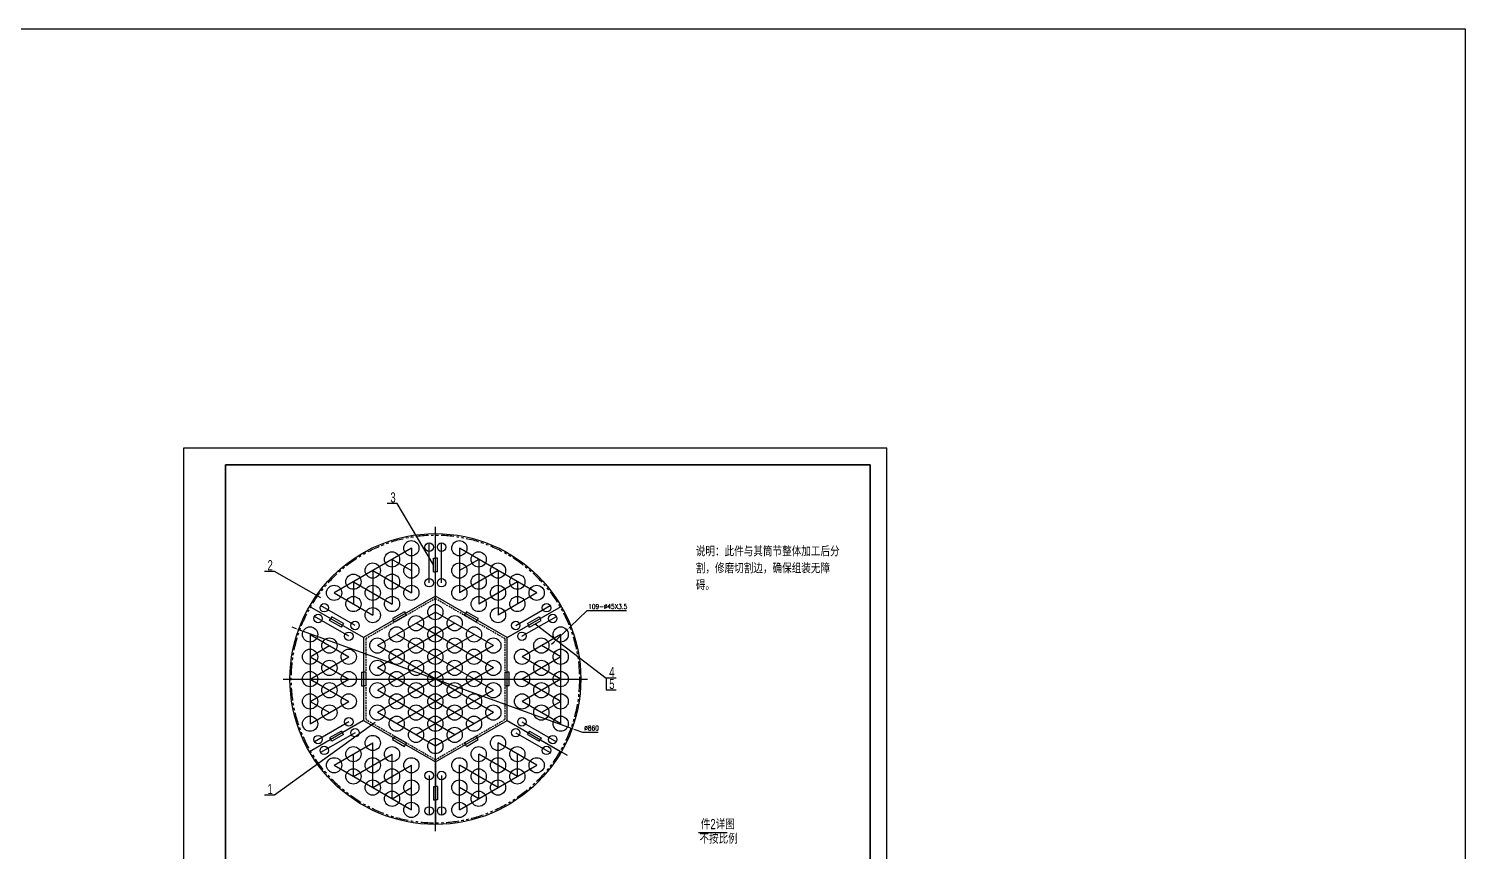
# Model space of a CAD drawing. Header units: millimetres. Extents: x 174648 to 205929, y -160248 to -145891.
# Drawn here: x 184503 to 188752, y -148323 to -145891 of the extents above; entities that cross this region are included whole.
import ezdxf

# ---------------------------------------------------------------- set-up
doc = ezdxf.new("R2010")
doc.units = ezdxf.units.MM
doc.linetypes.add('DASHED', pattern=[0.75, 0.5, -0.25])
doc.linetypes.add('PHANTOM', pattern=[2.5, 1.25, -0.25, 0.25, -0.25, 0.25, -0.25])
for name, color, linetype in [('1', 1, 'Continuous'), ('4虚线层', 6, 'DASHED'), ('9双点划线层', 6, 'PHANTOM')]:
    doc.layers.add(name, color=color, linetype=linetype)
doc.layers.add('图层1', color=4, linetype='Continuous', lineweight=35)
doc.styles.add('TH_GBDIM', font='romans.shx', dxfattribs={"width": 0.8, "bigfont": 'gbcbig.shx'})
doc.styles.add('样式 3.5', font='roms.shx', dxfattribs={"width": 0.7, "height": 3.5, "bigfont": 'hztxt.shx'})
doc.dimstyles.new('TH_GBDIM', dxfattribs={"dimtxt": 3.5, "dimasz": 2.5, "dimexe": 2, "dimexo": 0, "dimgap": 1.5, "dimtad": 1, "dimdec": 1, "dimzin": 0, "dimdsep": 46, "dimtxsty": 'TH_GBDIM', "dimcen": 2.5, "dimclrd": 130, "dimclre": 130, "dimclrt": 3, "dimadec": 0, "dimazin": 0, "dimtfac": 0.714286, "dimtdec": 1, "dimtmove": 0, "dimatfit": 3, "dimfxl": 0, "dimtzin": 0, "dimlwd": -1, "dimlwe": -1, "dimarcsym": 0})

# ---------------------------------------------------------------- blocks, each defined once
blk = doc.blocks.new('*D322')
at = {"color": 130, "linetype": 'Continuous', "transparency": 16777216}
for p, q in [((186154, -147612.6), (186104.2, -147659.7)), ((186271.5, -147612.6), (186154, -147612.6)), ((186064.2, -147697.6), (186097, -147666.6)), ((186056.9, -147704.5), (186049.7, -147711.4))]:
    blk.add_line(p, q, dxfattribs=at)
at = {"color": 130, "transparency": 16777216}
for points in [[(186103.1, -147658.5), (186105.4, -147661), (186097, -147666.6)], [(186055.8, -147703.3), (186058.1, -147705.7), (186064.2, -147697.6)]]:
    blk.add_solid(points, dxfattribs=at)
at = {"layer": 'Defpoints', "color": 0, "transparency": 16777216}
for p in [(186097, -147666.6), (186064.2, -147697.6)]:
    blk.add_point(p, dxfattribs=at)
at = {"color": 3, "transparency": 16777216, "insert": (186215.8, -147599.6), "char_height": 14, "attachment_point": 5, "style": 'TH_GBDIM', "bg_fill": 3, "box_fill_scale": 1.1, "bg_fill_color": 256, "bg_fill_true_color": 13158600, "bg_fill_transparency": 0}
blk.add_mtext('{109-%%c45X3.5}{}{}', dxfattribs=at)
blk = doc.blocks.new('*D323')
at = {"color": 130, "linetype": 'Continuous', "transparency": 16777216}
for p, q in [((185292.3, -147664.4), (185282.9, -147661)), ((185301.7, -147667.8), (186110.4, -147960.4)), ((186142.4, -147972), (186119.8, -147963.8)), ((186187.3, -147972), (186142.4, -147972))]:
    blk.add_line(p, q, dxfattribs=at)
at = {"color": 130, "transparency": 16777216}
for points in [[(185292.9, -147662.8), (185291.7, -147666), (185301.7, -147667.8)], [(186120.4, -147962.3), (186119.2, -147965.4), (186110.4, -147960.4)]]:
    blk.add_solid(points, dxfattribs=at)
at = {"layer": 'Defpoints', "color": 0, "transparency": 16777216}
for p in [(185301.7, -147667.8), (186110.4, -147960.4)]:
    blk.add_point(p, dxfattribs=at)
at = {"color": 3, "transparency": 16777216, "insert": (186167.8, -147959), "char_height": 14, "attachment_point": 5, "style": 'TH_GBDIM', "bg_fill": 3, "box_fill_scale": 1.1, "bg_fill_color": 256, "bg_fill_true_color": 13158600, "bg_fill_transparency": 0}
blk.add_mtext('∅860', dxfattribs=at)

msp = doc.modelspace()

# ---------------------------------------------------------------- linework, layer by layer
at = {"color": 7, "linetype": 'Continuous'}
for p, q in [((184961.9, -147130.8), (187040.9, -147130.8)), ((184961.9, -150071.1), (184961.9, -147130.8)), ((187040.9, -150071.1), (187040.9, -147130.8))]:
    msp.add_line(p, q, dxfattribs=at)
for p, q in [((185593.5, -147295.3), (185563.8, -147295.3)), ((185700, -147476.6), (185593.5, -147295.3)), ((185706, -147569.1), (185706, -147384.1)), ((185230.2, -147495.8), (185200.5, -147495.8)), ((185367.4, -147574), (185230.2, -147495.8)), ((185700, -147496.6), (185700, -147456.6)), ((185700, -147456.6), (185706, -147456.6)), ((185700, -147496.6), (185706, -147496.6)), ((185712, -147456.6), (185706, -147456.6)), ((185712, -147496.6), (185706, -147496.6)), ((185712, -147496.6), (185712, -147456.6)), ((185706, -147569.1), (185493.9, -147691.6)), ((185918.2, -147691.6), (185706, -147569.1)), ((185493.9, -147691.6), (185333.7, -147599.1)), ((185614.3, -147615.2), (185579.6, -147635.2)), ((185614.3, -147615.2), (185617.3, -147620.4)), ((185620.3, -147625.6), (185617.3, -147620.4)), ((185791.8, -147625.6), (185794.8, -147620.4)), ((185797.8, -147615.2), (185794.8, -147620.4)), ((185832.5, -147635.2), (185797.8, -147615.2)), ((185918.2, -147691.6), (186078.4, -147599.1)), ((185399.4, -147630.2), (185396.4, -147635.4)), ((186012.6, -147630.2), (186015.6, -147635.4)), ((185493.9, -147691.6), (185493.9, -147936.6)), ((185918.2, -147936.6), (185918.2, -147691.6)), ((185528.2, -147942.3), (185230.2, -148157.6)), ((185493.9, -147936.6), (185333.7, -148029.1)), ((185493.9, -147936.6), (185706, -148059.1)), ((185706, -148059.1), (185918.2, -147936.6)), ((185918.2, -147936.6), (186078.4, -148029.1)), ((185620.3, -148002.7), (185617.3, -148007.9)), ((185791.8, -148002.7), (185794.8, -148007.9)), ((185614.3, -148013.1), (185617.3, -148007.9)), ((185797.8, -148013.1), (185794.8, -148007.9)), ((185706, -148059.1), (185706, -148244.1)), ((185700, -148131.6), (185700, -148171.6)), ((185700, -148131.6), (185706, -148131.6)), ((185712, -148131.6), (185706, -148131.6)), ((185712, -148131.6), (185712, -148171.6)), ((185230.2, -148157.6), (185200.5, -148157.6)), ((185700, -148171.6), (185706, -148171.6)), ((185712, -148171.6), (185706, -148171.6)), ((186484.4, -148267.6), (186568.6, -148267.6))]:
    msp.add_line(p, q)
at = {"color": 1, "ltscale": 1.5}
for p, q in [((185706, -148264.1), (185706, -147364.1)), ((185687.5, -147529.1), (185687.5, -147411.6)), ((185724.5, -147529.1), (185724.5, -147411.6)), ((185922.6, -147689.1), (186078.4, -147599.1)), ((185256, -147814.1), (186156, -147814.1)), ((185922.6, -147939.1), (186095.8, -148039.1)), ((185687.5, -148099.1), (185687.5, -148216.6)), ((185724.5, -148099.1), (185724.5, -148216.6))]:
    msp.add_line(p, q, dxfattribs=at)
for centre, radius in [((185706, -147814.1), 430), ((185687.5, -147424.1), 12.5), ((185724.5, -147424.1), 12.5), ((185687.5, -147529.1), 12.5), ((185724.5, -147529.1), 12.5), ((185377.5, -147603.1), 12.5), ((185377.5, -148025.1), 12.5), ((186034.5, -148025.1), 12.5), ((185687.5, -148099.1), 12.5), ((185724.5, -148099.1), 12.5), ((185687.5, -148204.1), 12.5), ((185724.5, -148204.1), 12.5)]:
    msp.add_circle(centre, radius)
at = {"layer": '1'}
for p, q in [((185635.1, -147427.2), (185406.5, -147559.2)), ((185635.1, -147427.2), (185635.1, -147559.2)), ((185777, -147427.2), (185777, -147559.2)), ((186005.6, -147559.2), (185777, -147427.2)), ((185520.8, -147493.2), (185520.8, -147625.2)), ((185520.8, -147493.2), (185635.1, -147559.2)), ((185577.9, -147460.2), (185577.9, -147592.2)), ((185577.9, -147460.2), (185635.1, -147493.2)), ((185834.2, -147460.2), (185777, -147493.2)), ((185891.3, -147493.2), (185777, -147559.2)), ((185834.2, -147460.2), (185834.2, -147592.2)), ((185891.3, -147493.2), (185891.3, -147625.2)), ((185463.6, -147526.2), (185577.9, -147592.2)), ((185463.6, -147526.2), (185463.6, -147592.2)), ((185948.5, -147526.2), (185834.2, -147592.2)), ((185948.5, -147526.2), (185948.5, -147592.2)), ((185406.5, -147559.2), (185520.8, -147625.2)), ((186005.6, -147559.2), (185891.3, -147625.2)), ((185406.5, -148069), (185520.8, -148003)), ((185520.8, -148135), (185520.8, -148003)), ((186005.6, -148069), (185891.3, -148003)), ((185891.3, -148135), (185891.3, -148003)), ((185463.6, -148102), (185577.9, -148036)), ((185463.6, -148102), (185463.6, -148036)), ((185577.9, -148168), (185577.9, -148036)), ((185834.2, -148168), (185834.2, -148036)), ((185948.5, -148102), (185834.2, -148036)), ((185948.5, -148102), (185948.5, -148036)), ((185406.5, -148069), (185635.1, -148201)), ((185520.8, -148135), (185635.1, -148069)), ((185635.1, -148201), (185635.1, -148069)), ((185777, -148201), (185777, -148069)), ((185891.3, -148135), (185777, -148069)), ((185777, -148201), (186005.6, -148069)), ((185577.9, -148168), (185635.1, -148135)), ((185834.2, -148168), (185777, -148135))]:
    msp.add_line(p, q, dxfattribs=at)
for centre in [(185635.1, -147427.2), (185777, -147427.2), (185577.9, -147460.2), (185834.2, -147460.2), (185520.8, -147493.2), (185635.1, -147493.2), (185777, -147493.2), (185891.3, -147493.2), (185406.5, -147559.2), (185463.6, -147526.2), (185520.8, -147559.2), (185577.9, -147526.2), (185635.1, -147559.2), (185777, -147559.2), (185834.2, -147526.2), (185891.3, -147559.2), (185948.5, -147526.2), (186005.6, -147559.2), (185463.6, -147592.2), (185577.9, -147592.2), (185834.2, -147592.2), (185948.5, -147592.2), (185706, -147616.1), (185406.5, -148069), (185463.6, -148036), (185520.8, -148069), (185577.9, -148036), (185635.1, -148069), (185777, -148069), (185834.2, -148036), (185891.3, -148069), (185948.5, -148036), (186005.6, -148069), (185463.6, -148102), (185577.9, -148102), (185834.2, -148102), (185948.5, -148102), (185520.8, -148135), (185635.1, -148135), (185777, -148135), (185891.3, -148135), (185577.9, -148168), (185834.2, -148168), (185635.1, -148201), (185777, -148201)]:
    msp.add_circle(centre, 22.5, dxfattribs=at)
at = {"layer": '9双点划线层', "ltscale": 30}
msp.add_circle((185706, -147814.1), 426, dxfattribs=at)
at = {"layer": '图层1'}
for p, q in [((186991.4, -147180.3), (185085.7, -147180.3)), ((185085.7, -147180.3), (185085.7, -150021.6)), ((186991.4, -150021.6), (186991.4, -147180.3)), ((186991.4, -150021.6), (186991.4, -147180.3))]:
    msp.add_line(p, q, dxfattribs=at)

# ---------------------------------------------------------------- texts
at = {"char_height": 30, "attachment_point": 1, "style": '样式 3.5'}
for s, insert, width in [('3', (185573, -147261.9), 32.852), ('说明：此件与其筒节整体加工后分割，修磨切割边，确保组装无障碍。', (186476.2, -147421.2), 431.821), ('2', (185209.7, -147462.4), 32.852), ('4', (186220.2, -147778.4), 32.852), ('5', (186220.2, -147813.5), 32.852), ('1', (185209.7, -148124.2), 32.852), ('件2详图', (186491, -148228), 314.203), ('不按比例', (186487, -148270.9), 314.203)]:
    msp.add_mtext(s, dxfattribs=dict(at, insert=insert, width=width))

# ---------------------------------------------------------------- next in the draw order: dimensions: what is measured, and where the dimension line sits
dim = msp.add_diameter_dim_2p(p1=(186064.2, -147697.6), p2=(186097, -147666.6), text='{109-%%c45X3.5}{}{}', dimstyle='TH_GBDIM', override={"dimscale": 4, "dimgap": 1.5, "dimtad": 1, "dimtih": 0, "dimtoh": 1, "dimdec": 0, "dimlfac": 1, "dimse1": 0, "dimse2": 0, "dimsd1": 0, "dimsd2": 0, "dimtix": 0, "dimtofl": 1, "dimatfit": 3, "dimtfill": 1})
dim.commit()
dim.dimension.update_dxf_attribs({"geometry": '*D322', "text_midpoint": (186215.8, -147612.6), "dimtype": 163})

# ---------------------------------------------------------------- next in the draw order: linework, layer by layer
msp.add_circle((186034.5, -147603.1), 12.5)

# ---------------------------------------------------------------- next in the draw order: dimensions: what is measured, and where the dimension line sits
dim = msp.add_diameter_dim_2p(p1=(185301.7, -147667.8), p2=(186110.4, -147960.4), dimstyle='TH_GBDIM', override={"dimscale": 4, "dimtoh": 1, "dimdec": 0, "dimtfill": 1})
dim.commit()
dim.dimension.update_dxf_attribs({"geometry": '*D323', "text_midpoint": (186167.8, -147959)})

# ---------------------------------------------------------------- next in the draw order: linework, layer by layer
at = {"color": 1, "ltscale": 1.5}
for p, q in [((185468.5, -147655.6), (185366.7, -147596.9)), ((185943.6, -147655.6), (186045.4, -147596.9)), ((185450, -147687.6), (185348.2, -147628.9)), ((185962.1, -147687.6), (186063.9, -147628.9)), ((185450, -147940.6), (185348.2, -147999.4)), ((185962.1, -147940.6), (186063.9, -147999.4)), ((185468.5, -147972.6), (185366.7, -148031.4)), ((185943.6, -147972.6), (186045.4, -148031.4))]:
    msp.add_line(p, q, dxfattribs=at)
for p, q in [((185393.4, -147640.6), (185396.4, -147635.4)), ((185428.1, -147660.6), (185393.4, -147640.6)), ((185434.1, -147650.2), (185399.4, -147630.2)), ((185428.1, -147660.6), (185431.1, -147655.4)), ((185434.1, -147650.2), (185431.1, -147655.4)), ((185579.6, -147635.2), (185582.6, -147640.4)), ((185585.6, -147645.6), (185582.6, -147640.4)), ((185620.3, -147625.6), (185585.6, -147645.6)), ((185826.5, -147645.6), (185791.8, -147625.6)), ((185826.5, -147645.6), (185829.5, -147640.4)), ((185832.5, -147635.2), (185829.5, -147640.4)), ((185978, -147650.2), (186012.6, -147630.2)), ((185978, -147650.2), (185981, -147655.4)), ((185984, -147660.6), (185981, -147655.4)), ((185984, -147660.6), (186018.6, -147640.6)), ((186001.3, -147650.6), (186211, -147811.8)), ((186018.6, -147640.6), (186015.6, -147635.4)), ((185487.9, -147794.1), (185487.9, -147834.1)), ((185487.9, -147794.1), (185493.9, -147794.1)), ((185499.9, -147794.1), (185493.9, -147794.1)), ((185499.9, -147794.1), (185499.9, -147834.1)), ((185912.2, -147834.1), (185912.2, -147794.1)), ((185912.2, -147794.1), (185918.2, -147794.1)), ((185924.2, -147794.1), (185918.2, -147794.1)), ((185924.2, -147834.1), (185924.2, -147794.1)), ((185487.9, -147834.1), (185493.9, -147834.1)), ((185499.9, -147834.1), (185493.9, -147834.1)), ((185912.2, -147834.1), (185918.2, -147834.1)), ((185924.2, -147834.1), (185918.2, -147834.1)), ((186240.7, -147811.8), (186211, -147811.8)), ((186211, -147811.8), (186211, -147846.9)), ((186240.7, -147846.9), (186211, -147846.9)), ((185428.1, -147967.7), (185393.4, -147987.7)), ((185393.4, -147987.7), (185396.4, -147992.9)), ((185399.4, -147998.1), (185396.4, -147992.9)), ((185434.1, -147978.1), (185399.4, -147998.1)), ((185428.1, -147967.7), (185431.1, -147972.9)), ((185434.1, -147978.1), (185431.1, -147972.9)), ((185579.6, -147993.1), (185582.6, -147987.9)), ((185579.6, -147993.1), (185614.3, -148013.1)), ((185585.6, -147982.7), (185582.6, -147987.9)), ((185585.6, -147982.7), (185620.3, -148002.7)), ((185791.8, -148002.7), (185826.5, -147982.7)), ((185797.8, -148013.1), (185832.5, -147993.1)), ((185826.5, -147982.7), (185829.5, -147987.9)), ((185832.5, -147993.1), (185829.5, -147987.9)), ((185978, -147978.1), (185981, -147972.9)), ((185978, -147978.1), (186012.6, -147998.1)), ((185984, -147967.7), (185981, -147972.9)), ((185984, -147967.7), (186018.6, -147987.7)), ((186012.6, -147998.1), (186015.6, -147992.9)), ((186018.6, -147987.7), (186015.6, -147992.9))]:
    msp.add_line(p, q)
msp.add_lwpolyline([(174647.7, -145891.1), (188751.7, -145891.1), (188751.7, -151223.5), (174647.7, -151223.5)], close=True)
for centre in [(185359, -147635.1), (186053, -147635.1), (185468.5, -147655.6), (185943.6, -147655.6), (185450, -147687.6), (185962.1, -147687.6), (185450, -147940.6), (185468.5, -147972.6), (185943.6, -147972.6), (185962.1, -147940.6), (185359, -147993.1), (186053, -147993.1)]:
    msp.add_circle(centre, 12.5)
at = {"layer": '1'}
for p, q in [((185706, -147616.1), (185534.6, -147715.1)), ((185877.5, -147715.1), (185706, -147616.1)), ((185763.2, -147649.1), (185534.6, -147781.1)), ((185877.5, -147781.1), (185648.9, -147649.1)), ((185335.5, -147682.1), (185449.8, -147748.1)), ((185335.5, -147682.1), (185335.5, -147946.1)), ((185820.4, -147682.1), (185534.6, -147847.1)), ((185877.5, -147847.1), (185591.7, -147682.1)), ((186076.6, -147682.1), (185962.3, -147748.1)), ((186076.6, -147946.1), (186076.6, -147682.1)), ((185335.5, -147748.1), (185392.7, -147715.1)), ((185335.5, -147748.1), (185449.8, -147814.1)), ((185335.5, -147814.1), (185449.8, -147748.1)), ((185877.5, -147913.1), (185534.6, -147715.1)), ((185877.5, -147715.1), (185534.6, -147913.1)), ((186076.6, -147748.1), (185962.3, -147814.1)), ((186076.6, -147814.1), (185962.3, -147748.1)), ((186076.6, -147748.1), (186019.4, -147715.1)), ((185820.4, -147946.1), (185534.6, -147781.1)), ((185877.5, -147781.1), (185591.7, -147946.1)), ((185335.5, -147880.1), (185449.8, -147814.1)), ((185335.5, -147814.1), (185449.8, -147880.1)), ((186076.6, -147880.1), (185962.3, -147814.1)), ((186076.6, -147814.1), (185962.3, -147880.1)), ((185763.2, -147979.1), (185534.6, -147847.1)), ((185877.5, -147847.1), (185648.9, -147979.1)), ((185335.5, -147946.1), (185449.8, -147880.1)), ((185335.5, -147880.1), (185392.7, -147913.1)), ((185706, -148012.1), (185534.6, -147913.1)), ((185877.5, -147913.1), (185706, -148012.1)), ((186076.6, -147946.1), (185962.3, -147880.1)), ((186076.6, -147880.1), (186019.4, -147913.1))]:
    msp.add_line(p, q, dxfattribs=at)
for centre in [(185520.8, -147625.2), (185891.3, -147625.2), (185335.5, -147682.1), (185591.7, -147682.1), (185648.9, -147649.1), (185706, -147682.1), (185763.2, -147649.1), (185820.4, -147682.1), (186076.6, -147682.1), (185392.7, -147715.1), (185534.6, -147715.1), (185648.9, -147715.1), (185763.2, -147715.1), (185877.5, -147715.1), (186019.4, -147715.1), (185335.5, -147748.1), (185449.8, -147748.1), (185591.7, -147748.1), (185706, -147748.1), (185820.4, -147748.1), (185962.3, -147748.1), (186076.6, -147748.1), (185335.5, -147814.1), (185392.7, -147781.1), (185449.8, -147814.1), (185534.6, -147781.1), (185591.7, -147814.1), (185648.9, -147781.1), (185706, -147814.1), (185763.2, -147781.1), (185820.4, -147814.1), (185877.5, -147781.1), (185962.3, -147814.1), (186019.4, -147781.1), (186076.6, -147814.1), (185392.7, -147847.1), (185534.6, -147847.1), (185648.9, -147847.1), (185763.2, -147847.1), (185877.5, -147847.1), (186019.4, -147847.1), (185335.5, -147880.1), (185449.8, -147880.1), (185591.7, -147880.1), (185706, -147880.1), (185820.4, -147880.1), (185962.3, -147880.1), (186076.6, -147880.1), (185392.7, -147913.1), (185534.6, -147913.1), (185648.9, -147913.1), (185763.2, -147913.1), (185877.5, -147913.1), (186019.4, -147913.1), (185335.5, -147946.1), (185591.7, -147946.1), (185648.9, -147979.1), (185706, -147946.1), (185763.2, -147979.1), (185820.4, -147946.1), (186076.6, -147946.1), (185520.8, -148003), (185706, -148012.1), (185891.3, -148003)]:
    msp.add_circle(centre, 22.5, dxfattribs=at)
at = {"layer": '4虚线层', "ltscale": 10}
for p, q in [((185706, -147576.1), (185499.9, -147695.1)), ((185912.2, -147695.1), (185706, -147576.1)), ((185499.9, -147695.1), (185499.9, -147933.2)), ((185912.2, -147933.2), (185912.2, -147695.1)), ((185499.9, -147933.2), (185706, -148052.2)), ((185706, -148052.2), (185912.2, -147933.2))]:
    msp.add_line(p, q, dxfattribs=at)

doc.saveas('drawing.dxf')
